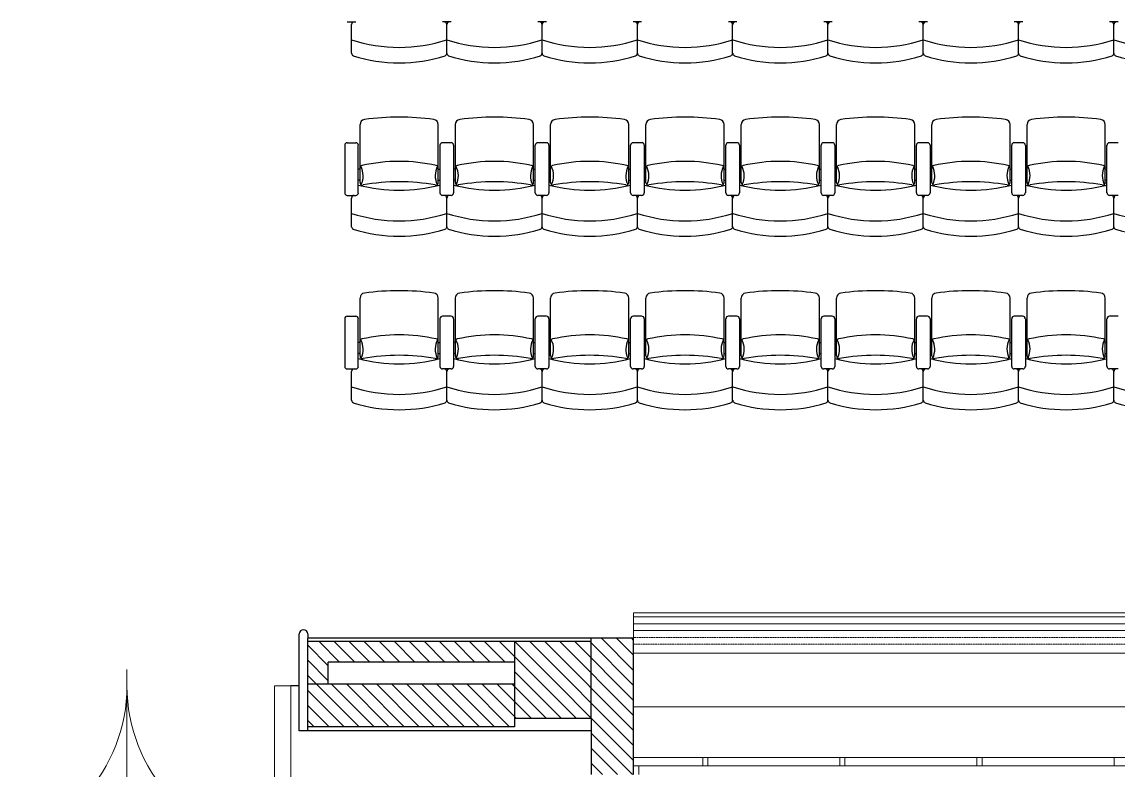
# Model space of a CAD drawing. Header units: millimetres. Extents: x 1210 to 64966, y 534 to 90439.
# Drawn here: x 39335 to 52090, y 13563 to 22272 of the extents above; entities that cross this region are included whole.
import ezdxf

# ---------------------------------------------------------------- set-up
doc = ezdxf.new("R2010")
doc.units = ezdxf.units.MM
doc.linetypes.add('HIDDEN', pattern=[0.375, 0.25, -0.125])
for name, color, linetype in [('ARREDI', 8, 'Continuous'), ('PIANTA', 7, 'Continuous'), ('RETINI', 8, 'Continuous')]:
    doc.layers.add(name, color=color, linetype=linetype)
doc.layers.add('infissi', color=4, linetype='Continuous', lineweight=13)

# ---------------------------------------------------------------- blocks, each defined once
blk = doc.blocks.new('PORTA')
at = {"layer": 'infissi'}
for p, q in [((-5427.09, 11431.32), (-5427.09, 11392.91)), ((-5477.09, 11426.32), (-5477.09, 11376.57)), ((-5472.09, 11426.32), (-5477.09, 11426.32)), ((-5472.09, 11426.32), (-5472.09, 11376.57)), ((-5382.09, 11426.32), (-5382.09, 11376.57)), ((-5377.09, 11426.32), (-5382.09, 11426.32)), ((-5377.09, 11426.32), (-5377.09, 11376.57)), ((-5472.09, 11376.57), (-5477.09, 11376.57)), ((-5382.09, 11376.57), (-5377.09, 11376.57))]:
    blk.add_line(p, q, dxfattribs=at)
for centre, start, end in [((-5477.09, 11426.32), 275.7392, 360), ((-5377.09, 11426.32), 180, 264.2608)]:
    blk.add_arc(centre, 50, start, end, dxfattribs=at)

msp = doc.modelspace()

# ---------------------------------------------------------------- hatches: boundary and pattern name
at = {"layer": 'RETINI'}
h = msp.add_hatch(dxfattribs=at)
h.set_pattern_fill('ANSI31', color=256, scale=990, angle=270, style=0)
h.set_pattern_definition([(315, (-385059.34, 422084.75), (87.504464, 87.504464), [])])
h.paths.add_polyline_path([(19624, 32169, 1), (19624, 31670, 1)])
h.paths.add_polyline_path([(28336, 31670, 1), (28336, 32169, 1)])
h.paths.add_polyline_path([(18882, 15335), (18882, 13949), (20268, 13949), (20268, 15335)])
h.paths.add_polyline_path([(63481, 41322), (63481, 40431), (64372, 40431), (64372, 41322)])
h.paths.add_polyline_path([(63481, 32313), (63481, 31422), (64372, 31422), (64372, 32313)])
h.paths.add_polyline_path([(63481, 23700), (63481, 22809), (64372, 22809), (64372, 23700)])
h.paths.add_polyline_path([(63481, 15058), (63481, 14979), (63481, 14167), (64372, 14167), (64372, 15058)])
h.paths.add_polyline_path([(54967, 15058), (54967, 14167), (55858, 14167), (55858, 15058)])
h.paths.add_polyline_path([(42661, 15058), (42661, 14563), (42899, 14563), (42899, 14820), (45067, 14820), (45067, 15058)])
h.paths.add_polyline_path([(42661, 14563), (42661, 14068), (45067, 14068), (45067, 14167), (45067, 14563)])
h.paths.add_polyline_path([(45067, 15058), (45067, 14167), (45958, 14167), (45958, 15058)])
h.paths.add_polyline_path([(45958, 15097), (45958, 15058), (45958, 14167), (45958, 13513), (46453, 13513), (46453, 15097)])
h.paths.add_polyline_path([(30811, 2316), (30811, 534), (31405, 534), (31405, 2316)])
h.paths.add_polyline_path([(35316, 17157), (35316, 14949), (36454, 14949), (36454, 15186), (35553, 15186), (35553, 16879), (37206, 16879), (37206, 15186), (37444, 15186), (37444, 17157)])
h.paths.add_polyline_path([(36454, 15186), (36454, 14097), (37543, 14097), (37543, 15186)])
h.paths.add_polyline_path([(37543, 15107), (37543, 14820), (38216, 14820), (38216, 14563), (38453, 14563), (38453, 15107)])
h.paths.add_polyline_path([(37543, 14563), (37543, 14097), (37543, 14068), (38453, 14068), (38453, 14563)])
h.paths.add_polyline_path([(37048, 14097), (37048, 11325), (37543, 11325), (37543, 14097)])
h.paths.add_polyline_path([(36553, 14097), (36553, 11325), (36791, 11325), (36791, 14097)])
h.paths.add_polyline_path([(36553, 11325), (36553, 10731), (38335, 10731), (38335, 11325)])
h.paths.add_polyline_path([(36553, 6821), (36553, 6227), (38335, 6227), (38335, 6821)])
h.paths.add_polyline_path([(36454, 2316), (36454, 1227), (37543, 1227), (37543, 2316)])
h.paths.add_polyline_path([(36454, 1227), (36454, 534), (37147, 534), (37147, 1227)])
h.paths.add_polyline_path([(37543, 2316), (37543, 1722), (38335, 1722), (38335, 2316)])
h.paths.add_polyline_path([(36553, 23700), (36553, 22809), (37444, 22809), (37444, 23700)], flags=17)
h.paths.add_polyline_path([(35316, 25581), (35316, 20879), (37444, 20879), (37444, 22809), (37206, 22809), (37206, 21117), (35553, 21117), (35553, 23700), (35553, 25344), (37206, 25344), (37206, 23700), (37444, 23700), (37444, 25581)])
h.paths.add_polyline_path([(10417, 41421), (10417, 40431), (11407, 40431), (11407, 41421)])
h.paths.add_polyline_path([(10714, 41628), (10714, 41421), (11110, 41421), (11110, 41628)])
h.paths.add_polyline_path([(16803, 41422), (16803, 40431), (17001, 40431), (19030, 40431), (19030, 40703), (17764, 40703), (17764, 40627), (17001, 40627), (17001, 41260), (17764, 41260), (17764, 41184), (19030, 41184), (19030, 41422)])
h.paths.add_polyline_path([(13783, 41184), (13783, 40703), (14625, 40703), (14625, 41184)], flags=16)
h.paths.add_polyline_path([(2745, 40703), (2745, 40465), (4725, 40465), (4725, 40431), (4923, 40431), (4923, 41421), (2745, 41421), (2745, 41184), (3961, 41184), (3961, 41260), (4725, 41260), (4725, 40627), (3961, 40627), (3961, 40703)])
h.paths.add_polyline_path([(6903, 41422), (6903, 40431), (7101, 40431), (8140, 40431), (8140, 41422)])
h.paths.add_polyline_path([(7101, 41184), (7942, 41184), (7942, 40703), (7101, 40703)], flags=16)
h.paths.add_polyline_path([(7101, 41184), (7101, 40703), (7942, 40703), (7942, 41184)], flags=0)
h.paths.add_polyline_path([(13585, 41422), (13585, 40431), (13783, 40431), (14823, 40431), (14823, 41422)])
h.paths.add_polyline_path([(13783, 40703), (13783, 41184), (14625, 41184), (14625, 40703)], flags=0)
h.paths.add_polyline_path([(20169, 41421), (20169, 41248), (20556, 41248), (20556, 41421), (20506, 41421), (20506, 41393), (20482, 41393), (20482, 41421), (20432, 41421), (20432, 41393), (20407, 41393), (20407, 41421)])
h.paths.add_polyline_path([(20407, 43757), (20407, 43728), (20358, 43728), (20358, 41421), (20407, 41421), (20407, 41393), (20432, 41393), (20432, 41421), (20482, 41421), (20482, 41393), (20506, 41393), (20506, 41421), (20556, 41421), (20556, 43728), (20506, 43728), (20506, 43757), (20482, 43757), (20482, 43728), (20432, 43728), (20432, 43757)])
h.paths.add_polyline_path([(20432, 46208), (20432, 46237), (20407, 46237), (20407, 46208), (20358, 46208), (20358, 43901), (20407, 43901), (20407, 43873), (20432, 43873), (20432, 43901), (20482, 43901), (20482, 43873), (20506, 43873), (20506, 43901), (20556, 43901), (20556, 46208), (20506, 46208), (20506, 46237), (20482, 46237), (20482, 46208)])
h.paths.add_polyline_path([(20432, 43901), (20432, 43873), (20407, 43873), (20407, 43901), (20358, 43901), (20358, 43728), (20407, 43728), (20407, 43757), (20432, 43757), (20432, 43728), (20482, 43728), (20482, 43757), (20506, 43757), (20506, 43728), (20556, 43728), (20556, 43901), (20506, 43901), (20506, 43873), (20482, 43873), (20482, 43901)])
h.paths.add_polyline_path([(20358, 46381), (20358, 46208), (20407, 46208), (20407, 46237), (20432, 46237), (20432, 46208), (20482, 46208), (20482, 46237), (20506, 46237), (20506, 46208), (20556, 46208), (20556, 46381)])
h.paths.add_polyline_path([(20358, 46604), (20358, 46431), (20556, 46431), (20556, 46604)])
h.paths.add_polyline_path([(20358, 49193), (20358, 49020), (20556, 49020), (20556, 49193)])
h.paths.add_polyline_path([(19129, 41421), (19129, 40431), (20119, 40431), (20119, 41421)])
h.paths.add_polyline_path([(22304, 57162), (22304, 56658), (23427, 56658), (23427, 56817), (22463, 56817), (22463, 57162)])
h.paths.add_polyline_path([(20358, 57162), (20358, 49242), (24261, 49242), (24261, 49539), (23664, 49539), (23664, 51356), (23427, 51356), (23427, 49539), (20655, 49539), (20655, 51668), (20655, 53311), (20754, 53311), (20754, 53549), (20655, 53549), (20655, 57063), (20655, 57162)])
h.paths.add_polyline_path([(22495, 58053), (22495, 57162), (23386, 57162), (23386, 58053)])
h.paths.add_polyline_path([(23386, 58152), (23386, 58053), (23386, 57648), (23559, 57648), (23559, 57162), (24054, 57162), (24054, 58152)])
h.paths.add_polyline_path([(23427, 57162), (23427, 57113), (23427, 56817), (23427, 56658), (23427, 52755), (23664, 52755), (23664, 55710), (24054, 55710), (24054, 57162)])
h.paths.add_polyline_path([(22140, 53549), (22140, 53311), (23427, 53311), (23427, 53549)], flags=17)
h.paths.add_polyline_path([(12397, 58053), (12397, 57162), (13288, 57162), (13288, 58053)])
h.paths.add_polyline_path([(13288, 57400), (13288, 57162), (22495, 57162), (22495, 57400)])
h.paths.add_polyline_path([(13288, 58152), (13288, 58053), (13288, 57648), (22495, 57648), (22495, 58053), (22495, 58152)])
h.paths.add_polyline_path([(2596, 58152), (2596, 58053), (2596, 57648), (12397, 57648), (12397, 58053), (12397, 58152)])
h.paths.add_polyline_path([(1705, 57162), (1507, 57162), (1507, 55295), (2695, 55295), (2695, 57162), (12397, 57162), (12397, 57400), (2596, 57400), (2596, 57162), (2457, 57162), (2457, 55543), (2002, 55543), (2002, 57162)])
h.paths.add_polyline_path([(33494, 41709), (33494, 41421), (34088, 41421), (34088, 41709)], flags=17)
h.paths.add_polyline_path([(27742, 41709), (27742, 41421), (28092, 41421), (28092, 41628), (28488, 41628), (28488, 41421), (28831, 41421), (33494, 41421), (33494, 41709)], flags=17)
h.paths.add_polyline_path([(27841, 41421), (27841, 40431), (28831, 40431), (28831, 41421)], flags=17)
h.paths.add_polyline_path([(37910, 57063), (37910, 56064), (37206, 56064), (37206, 55093), (34375, 55093), (34375, 54855), (37444, 54855), (37444, 55826), (37494, 55826), (38148, 55826), (38148, 57063)])
h.paths.add_polyline_path([(36553, 50331), (36553, 49440), (37444, 49440), (37444, 50331)])
h.paths.add_polyline_path([(36553, 52737), (36553, 50331), (36682, 50331), (36682, 52737)], flags=17)
h.paths.add_polyline_path([(36041, 52974), (36041, 52737), (37206, 52737), (37206, 50331), (37444, 50331), (37444, 52974)])
h.paths.add_polyline_path([(36553, 46473), (36553, 44318), (36682, 44318), (36683, 46615)])
h.paths.add_polyline_path([(37315, 47306), (37315, 44318), (37494, 44318), (37494, 47501)])
h.paths.add_polyline_path([(37206, 47187), (37206, 44318), (37315, 44318), (37315, 47306)])
h.paths.add_polyline_path([(36553, 49440), (36553, 46473), (37444, 47447), (37444, 49440), (37206, 49440), (37206, 47480), (36682, 46907), (36682, 49440)])
h.paths.add_polyline_path([(36553, 44318), (36553, 41322), (36682, 41322), (36682, 43129), (36682, 43762), (36682, 44120), (37206, 44120), (37206, 43845), (37315, 43845), (37315, 44318), (37206, 44318)])
h.paths.add_polyline_path([(37315, 44318), (37315, 43845), (37344, 43845), (37344, 43046), (37206, 43046), (37206, 41322), (37444, 41322), (37444, 44318)])
h.paths.add_polyline_path([(36553, 41322), (36553, 41316), (36553, 40431), (36559, 40431), (37444, 40431), (37444, 41322)])
h.paths.add_polyline_path([(37206, 36562), (37206, 32313), (37315, 32313), (37315, 36562)], flags=16)
h.paths.add_polyline_path([(35553, 38194), (35553, 40431), (35266, 40431), (35266, 37956), (35424, 37956), (35424, 34194), (35316, 34194), (35316, 29343), (37444, 29343), (37444, 31422), (37206, 31422), (37206, 29581), (35553, 29581), (35553, 33957), (35662, 33957), (35662, 38194)])
h.paths.add_polyline_path([(36553, 32313), (36553, 31422), (37444, 31422), (37444, 32313)], flags=17)
h.paths.add_polyline_path([(37206, 40431), (37206, 37361), (37344, 37361), (37344, 36562), (37315, 36562), (37315, 32313), (37444, 32313), (37444, 40431)], flags=16)
h.paths.add_polyline_path([(28092, 53804), (28092, 53311), (30425, 53311), (30425, 53054), (30663, 53054), (30663, 53311), (34088, 53311), (34088, 53549), (30762, 53549), (30762, 53804), (30524, 53804), (30524, 53549), (28330, 53549), (28330, 53804)], flags=17)
h.paths.add_polyline_path([(30524, 57113), (30524, 55190), (30762, 55190), (30762, 57113)], flags=17)
h.paths.add_polyline_path([(27668, 57113), (27668, 55681), (28092, 55681), (28092, 55190), (28330, 55190), (28330, 56857), (28092, 56857), (28092, 57113)], flags=17)
h.paths.add_polyline_path([(28120, 57113), (28092, 57113), (28092, 56857), (28488, 56857), (28488, 57113)], flags=17)
h.paths.add_polyline_path([(27668, 58400), (27668, 58202), (33484, 58202), (38405, 58202), (38405, 58400)])
h.paths.add_polyline_path([(33484, 58152), (33484, 58053), (33484, 57657), (37910, 57657), (37910, 57063), (38148, 57063), (38197, 57063), (38405, 57063), (38405, 58152)])
h.paths.add_polyline_path([(33484, 57400), (33484, 57162), (34088, 57162), (34088, 57113), (34088, 55826), (34088, 49539), (30663, 49539), (30663, 51668), (30425, 51668), (30425, 49539), (28330, 49539), (28092, 49539), (27429, 49539), (27429, 49242), (34088, 49242), (34088, 40431), (36553, 40431), (36553, 40719), (34375, 40719), (34375, 52742), (34655, 52742), (34655, 52974), (34375, 52974), (34375, 57400)])
h.paths.add_polyline_path([(27668, 58152), (27668, 57162), (28163, 57162), (28163, 57657), (32593, 57657), (32593, 58053), (32593, 58152)])
h.paths.add_polyline_path([(28163, 57400), (28163, 57162), (32593, 57162), (32593, 57400)], flags=17)
h.paths.add_polyline_path([(32593, 58053), (32593, 57162), (33484, 57162), (33484, 58053)])
h.paths.add_polyline_path([(32818, 64324), (32818, 63928), (33214, 63928), (33214, 64324)], flags=16)
h.paths.add_polyline_path([(43015, 64324), (43015, 63928), (43411, 63928), (43411, 64324)], flags=16)
h.paths.add_polyline_path([(22737, 64324), (22737, 63928), (23133, 63928), (23133, 64324)])
h.paths.add_polyline_path([(22737, 64370), (22737, 64324), (23133, 64324), (23133, 63928), (22737, 63928), (22737, 63875), (63531, 63875), (63531, 64370)])
h.paths.add_polyline_path([(32818, 64324), (33214, 64324), (33214, 63928), (32818, 63928)], flags=0)
h.paths.add_polyline_path([(43015, 64324), (43411, 64324), (43411, 63928), (43015, 63928)], flags=0)
h.paths.add_polyline_path([(54148, 64324), (54544, 64324), (54544, 63928), (54148, 63928)], flags=16)
h.paths.add_polyline_path([(54194, 64267), (54194, 64287), (54510, 64287), (54510, 64267), (54388, 64267, 0.414214), (54358, 64237), (54358, 64019, 0.414214), (54388, 63990), (54510, 63990), (54510, 63970), (54194, 63970), (54194, 63990), (54316, 63990, 0.414214), (54346, 64019), (54346, 64237, 0.414214), (54316, 64267)], flags=0)
h.paths.add_polyline_path([(54274, 58152), (54274, 58053), (54274, 57657), (63481, 57657), (63481, 58053), (63481, 58152)])
h.paths.add_polyline_path([(54274, 57400), (54274, 57162), (63481, 57162), (63481, 57400)])
h.paths.add_polyline_path([(53383, 58053), (53383, 57162), (54274, 57162), (54274, 58053)])
h.paths.add_polyline_path([(43285, 58053), (43285, 57162), (44176, 57162), (44176, 58053)])
h.paths.add_polyline_path([(44176, 58152), (44176, 58053), (44176, 57657), (53383, 57657), (53383, 58053), (53383, 58152)])
h.paths.add_polyline_path([(44176, 57400), (44176, 57162), (53383, 57162), (53383, 57400)])
h.paths.add_polyline_path([(41532, 58152), (41532, 57113), (42027, 57113), (42027, 57301), (42027, 57657), (43285, 57657), (43285, 58053), (43285, 58152)])
h.paths.add_polyline_path([(42027, 57400), (42027, 57162), (43285, 57162), (43285, 57400)])
h.paths.add_polyline_path([(41789, 57113), (41789, 55826), (63432, 55826), (63432, 56064), (42027, 56064), (42027, 57113)])
h.paths.add_polyline_path([(63382, 49318), (63382, 48922), (64966, 48922), (64966, 48922), (64966, 49318)])
h.paths.add_polyline_path([(63481, 50331), (63481, 49440), (64372, 49440), (64372, 50331)])
h.paths.add_polyline_path([(63481, 58053), (63481, 57162), (64372, 57162), (64372, 58053)])
h.paths.add_polyline_path([(63481, 57162), (63481, 50331), (63719, 50331), (63719, 57162)])
h.paths.add_polyline_path([(63976, 57162), (63976, 50331), (64372, 50331), (64471, 50331), (64471, 57162), (64372, 57162)])
h.paths.add_polyline_path([(63580, 64313), (63580, 63521), (64372, 63521), (64372, 64313)])
h.paths.add_polyline_path([(63580, 63521), (63580, 58796), (63818, 58796), (63818, 63521)])
h.paths.add_polyline_path([(63976, 63521), (63976, 58796), (64471, 58796), (64471, 63521), (64372, 63521)])
h.paths.add_polyline_path([(63531, 58796), (63531, 58400), (64521, 58400), (64521, 58796)])
h.paths.add_polyline_path([(63580, 90390), (63580, 89598), (64372, 89598), (64372, 90390)])
h.paths.add_polyline_path([(63580, 89598), (63580, 81625), (63818, 81625), (63818, 89598)])
h.paths.add_polyline_path([(63976, 89598), (63976, 81625), (64372, 81625), (64471, 81625), (64471, 89598), (64372, 89598)])
h.paths.add_polyline_path([(63580, 81625), (63580, 80833), (64372, 80833), (64372, 81625)])
h.paths.add_polyline_path([(63580, 80833), (63580, 64313), (63818, 64313), (63818, 80833)])
h.paths.add_polyline_path([(63976, 80833), (63976, 64313), (64372, 64313), (64471, 64313), (64471, 80833), (64372, 80833)])
h.paths.add_polyline_path([(53268, 90390), (53268, 90093), (53268, 89598), (54060, 89598), (54060, 90390)])
h.paths.add_polyline_path([(32643, 81625), (32643, 80833), (33435, 80833), (33435, 81625)])
h.paths.add_polyline_path([(42955, 81625), (42955, 80833), (43747, 80833), (43747, 81625)])
h.paths.add_polyline_path([(42955, 90390), (42955, 89598), (43747, 89598), (43747, 90390)])
h.paths.add_polyline_path([(22330, 73705), (22330, 72913), (23122, 72913), (23122, 73705)])
h.paths.add_polyline_path([(22627, 81625), (22627, 81480), (22330, 81480), (22330, 80833), (23122, 80833), (23122, 80939), (23122, 81625)])
h.paths.add_polyline_path([(22330, 81625), (22330, 81480), (22627, 81480), (22627, 81625)])
h.paths.add_polyline_path([(12018, 73705), (12018, 72913), (12810, 72913), (12810, 73705)])
h.paths.add_polyline_path([(2259, 72860), (2259, 59340), (2497, 59340), (2497, 72860)])
h.paths.add_polyline_path([(1705, 73652), (1705, 72860), (2497, 72860), (2497, 73652)])
h.paths.add_polyline_path([(1705, 58053), (1705, 57162), (2596, 57162), (2596, 58053)])
h.paths.add_polyline_path([(1705, 59340), (1705, 58548), (2497, 58548), (2497, 59340)])
h.paths.add_polyline_path([(1705, 72860), (1606, 72860), (1606, 59340), (1705, 59340), (2101, 59340), (2101, 72860)])
h.paths.add_polyline_path([(1507, 46643), (1507, 45435), (2695, 45435), (2695, 46643)])
h.paths.add_polyline_path([(2002, 46395), (2457, 46395), (2457, 45682), (2002, 45682)], flags=0)
h.paths.add_polyline_path([(2002, 46395), (2002, 45682), (2457, 45682), (2457, 46395)], flags=16)
h.paths.add_polyline_path([(1507, 49930), (1507, 48722), (2695, 48722), (2695, 49930)])
h.paths.add_polyline_path([(2002, 49682), (2457, 49682), (2457, 48969), (2002, 48969)], flags=16)
h.paths.add_polyline_path([(2002, 49682), (2002, 48969), (2457, 48969), (2457, 49682)], flags=16)
h.paths.add_polyline_path([(1507, 53216), (1507, 52009), (2695, 52009), (2695, 53216)])
h.paths.add_polyline_path([(2002, 52969), (2457, 52969), (2457, 52256), (2002, 52256)], flags=0)
h.paths.add_polyline_path([(2002, 52969), (2002, 52256), (2457, 52256), (2457, 52969)], flags=16)
h.paths.add_polyline_path([(1606, 41421), (1606, 40332), (2695, 40332), (2695, 41421)])
h.paths.add_polyline_path([(1507, 43356), (1507, 41421), (1606, 41421), (1606, 41421), (2002, 41421), (2002, 43108), (2457, 43108), (2457, 41421), (2695, 41421), (2695, 43356)])
h.paths.add_polyline_path([(2457, 40332), (2457, 36309), (2517, 36309), (2517, 40332)], flags=16)
h.paths.add_polyline_path([(1883, 40332), (1883, 36309), (2002, 36309), (2002, 40332)], flags=17)
h.paths.add_polyline_path([(2517, 40332), (2517, 36309), (2565, 36309), (2565, 35456), (2457, 35456), (2457, 32412), (2695, 32412), (2695, 40332)])
h.paths.add_polyline_path([(1606, 32412), (1606, 31323), (2695, 31323), (2695, 32412)])
h.paths.add_polyline_path([(1606, 40332), (1507, 40332), (1507, 32412), (1606, 32412), (2002, 32412), (2002, 35456), (1836, 35456), (1836, 36309), (1883, 36309), (1883, 40332)])
h.paths.add_polyline_path([(1606, 31323), (1507, 31323), (1507, 23799), (1606, 23799), (1883, 23799), (1883, 27427), (1836, 27427), (1836, 28280), (2002, 28280), (2002, 31323)])
h.paths.add_polyline_path([(1883, 27427), (1883, 23799), (2002, 23799), (2002, 27427)])
h.paths.add_polyline_path([(2457, 27427), (2457, 23799), (2517, 23799), (2517, 27427)])
h.paths.add_polyline_path([(2457, 31323), (2457, 28280), (2565, 28280), (2565, 27427), (2517, 27427), (2517, 23799), (2695, 23799), (2695, 31323)])
h.paths.add_polyline_path([(1606, 22710), (1507, 22710), (1507, 15186), (1606, 15186), (2002, 15186), (2002, 22710)])
h.paths.add_polyline_path([(2457, 22710), (2457, 15186), (2695, 15186), (2695, 22710)])
h.paths.add_polyline_path([(1606, 15186), (1606, 14097), (2002, 14097), (2695, 14097), (2695, 15186)])
h.paths.add_polyline_path([(1606, 23799), (1606, 22710), (2695, 22710), (2695, 23799)])
h.paths.add_polyline_path([(1210, 5979), (1210, 5385), (2794, 5385), (2794, 5979)])
h.paths.add_polyline_path([(1210, 10720), (1210, 5979), (2794, 5979), (2794, 9467), (2695, 9490), (2794, 9490), (2794, 10720)])
h.paths.add_polyline_path([(1606, 11314), (1210, 11314), (1210, 10732), (1210, 10720), (2794, 10720), (2794, 11314)])
h.paths.add_polyline_path([(1507, 14097), (1507, 11314), (1606, 11314), (2002, 11314), (2002, 14097)])
h.paths.add_polyline_path([(2457, 14097), (2457, 11314), (2695, 11314), (2695, 14097)])
h.paths.add_polyline_path([(1606, 2316), (1606, 1227), (2695, 1227), (2695, 2316)])
h.paths.add_polyline_path([(1507, 5385), (1507, 2316), (1606, 2316), (2002, 2316), (2002, 5385)])
h.paths.add_polyline_path([(2457, 5385), (2457, 2316), (2695, 2316), (2695, 5385)])
h.paths.add_polyline_path([(2695, 1623), (2695, 1227), (2695, 1128), (7843, 1128), (7843, 1623)])
h.paths.add_polyline_path([(2695, 2316), (2695, 2079), (7843, 2079), (7843, 2316)])
h.paths.add_polyline_path([(25663, 534), (25663, 2316), (25069, 2316), (25069, 534), (25119, 534)])
h.paths.add_polyline_path([(19921, 534), (19921, 2316), (19327, 2316), (19327, 534), (19377, 534)])
h.paths.add_polyline_path([(14179, 534), (14179, 2316), (13585, 2316), (13585, 534), (13635, 534)])
h.paths.add_polyline_path([(8437, 534), (8437, 2316), (7843, 2316), (7843, 534)])
h.paths.add_polyline_path([(2457, 15195), (2002, 15195), (2002, 15186), (2457, 15186)])

# ---------------------------------------------------------------- linework, layer by layer
at = {"layer": 'ARREDI'}
for p, q in [((43121, 22272), (43220, 22272)), ((44328, 22272), (44229, 22272)), ((45437, 22272), (45338, 22272)), ((46546, 22272), (46447, 22272)), ((47655, 22272), (47556, 22272)), ((48764, 22272), (48665, 22272)), ((49872, 22272), (49773, 22272)), ((50981, 22272), (50882, 22272)), ((52090, 22272), (51991, 22272)), ((43091, 20836), (43091, 20282)), ((43121, 20866), (43220, 20866)), ((43249, 20282), (43249, 20836)), ((44200, 20282), (44200, 20836)), ((44328, 20866), (44229, 20866)), ((44358, 20836), (44358, 20282)), ((45308, 20282), (45308, 20836)), ((45437, 20866), (45338, 20866)), ((45467, 20836), (45467, 20282)), ((46417, 20282), (46417, 20836)), ((46546, 20866), (46447, 20866)), ((46576, 20836), (46576, 20282)), ((47526, 20282), (47526, 20836)), ((47655, 20866), (47556, 20866)), ((47684, 20836), (47684, 20282)), ((48635, 20282), (48635, 20836)), ((48764, 20866), (48665, 20866)), ((48793, 20836), (48793, 20282)), ((49744, 20282), (49744, 20836)), ((49872, 20866), (49773, 20866)), ((49902, 20836), (49902, 20282)), ((50852, 20282), (50852, 20836)), ((50981, 20866), (50882, 20866)), ((51011, 20836), (51011, 20282)), ((51961, 20282), (51961, 20836)), ((52090, 20866), (51991, 20866)), ((43269, 20559), (43249, 20559)), ((43269, 20559), (43249, 20559)), ((44180, 20559), (44200, 20559)), ((44180, 20559), (44200, 20559)), ((44378, 20559), (44358, 20559)), ((45289, 20559), (45308, 20559)), ((45487, 20559), (45467, 20559)), ((46397, 20559), (46417, 20559)), ((46595, 20559), (46576, 20559)), ((47506, 20559), (47526, 20559)), ((47704, 20559), (47684, 20559)), ((48615, 20559), (48635, 20559)), ((48813, 20559), (48793, 20559)), ((49724, 20559), (49744, 20559)), ((49922, 20559), (49902, 20559)), ((50833, 20559), (50852, 20559)), ((51031, 20559), (51011, 20559)), ((51941, 20559), (51961, 20559)), ((43269, 20430), (43249, 20430)), ((43269, 20430), (43249, 20430)), ((44180, 20430), (44200, 20430)), ((44180, 20430), (44200, 20430)), ((44378, 20430), (44358, 20430)), ((45289, 20430), (45308, 20430)), ((45487, 20430), (45467, 20430)), ((46397, 20430), (46417, 20430)), ((46595, 20430), (46576, 20430)), ((47506, 20430), (47526, 20430)), ((47704, 20430), (47684, 20430)), ((48615, 20430), (48635, 20430)), ((48813, 20430), (48793, 20430)), ((49724, 20430), (49744, 20430)), ((49922, 20430), (49902, 20430)), ((50833, 20430), (50852, 20430)), ((51031, 20430), (51011, 20430)), ((51941, 20430), (51961, 20430)), ((43121, 20252), (43220, 20252)), ((44328, 20252), (44229, 20252)), ((45437, 20252), (45338, 20252)), ((46546, 20252), (46447, 20252)), ((47655, 20252), (47556, 20252)), ((48764, 20252), (48665, 20252)), ((49872, 20252), (49773, 20252)), ((50981, 20252), (50882, 20252)), ((52090, 20252), (51991, 20252)), ((43091, 18817), (43091, 18262)), ((43121, 18846), (43220, 18846)), ((43249, 18262), (43249, 18817)), ((44200, 18262), (44200, 18817)), ((44328, 18846), (44229, 18846)), ((44358, 18817), (44358, 18262)), ((45308, 18262), (45308, 18817)), ((45437, 18846), (45338, 18846)), ((45467, 18817), (45467, 18262)), ((46417, 18262), (46417, 18817)), ((46546, 18846), (46447, 18846)), ((46576, 18817), (46576, 18262)), ((47526, 18262), (47526, 18817)), ((47655, 18846), (47556, 18846)), ((47684, 18817), (47684, 18262)), ((48635, 18262), (48635, 18817)), ((48764, 18846), (48665, 18846)), ((48793, 18817), (48793, 18262)), ((49744, 18262), (49744, 18817)), ((49872, 18846), (49773, 18846)), ((49902, 18817), (49902, 18262)), ((50852, 18262), (50852, 18817)), ((50981, 18846), (50882, 18846)), ((51011, 18817), (51011, 18262)), ((51961, 18262), (51961, 18817)), ((52090, 18846), (51991, 18846)), ((43269, 18539), (43249, 18539)), ((43269, 18539), (43249, 18539)), ((44180, 18539), (44200, 18539)), ((44180, 18539), (44200, 18539)), ((44378, 18539), (44358, 18539)), ((45289, 18539), (45308, 18539)), ((45487, 18539), (45467, 18539)), ((46397, 18539), (46417, 18539)), ((46595, 18539), (46576, 18539)), ((47506, 18539), (47526, 18539)), ((47704, 18539), (47684, 18539)), ((48615, 18539), (48635, 18539)), ((48813, 18539), (48793, 18539)), ((49724, 18539), (49744, 18539)), ((49922, 18539), (49902, 18539)), ((50833, 18539), (50852, 18539)), ((51031, 18539), (51011, 18539)), ((51941, 18539), (51961, 18539)), ((43269, 18411), (43249, 18411)), ((43269, 18411), (43249, 18411)), ((44180, 18411), (44200, 18411)), ((44180, 18411), (44200, 18411)), ((44378, 18411), (44358, 18411)), ((45289, 18411), (45308, 18411)), ((45487, 18411), (45467, 18411)), ((46397, 18411), (46417, 18411)), ((46595, 18411), (46576, 18411)), ((47506, 18411), (47526, 18411)), ((47704, 18411), (47684, 18411)), ((48615, 18411), (48635, 18411)), ((48813, 18411), (48793, 18411)), ((49724, 18411), (49744, 18411)), ((49922, 18411), (49902, 18411)), ((50833, 18411), (50852, 18411)), ((51031, 18411), (51011, 18411)), ((51941, 18411), (51961, 18411)), ((43121, 18233), (43220, 18233)), ((44328, 18233), (44229, 18233)), ((45437, 18233), (45338, 18233)), ((46546, 18233), (46447, 18233)), ((47655, 18233), (47556, 18233)), ((48764, 18233), (48665, 18233)), ((49872, 18233), (49773, 18233)), ((50981, 18233), (50882, 18233)), ((52090, 18233), (51991, 18233))]:
    msp.add_line(p, q, dxfattribs=at)
at = {"layer": 'ARREDI', "ltscale": 0.3}
for p, q in [((43170, 21907), (43170, 22242)), ((43170, 21907), (43170, 22242)), ((44279, 21907), (44279, 22242)), ((44279, 21907), (44279, 22242)), ((44279, 21907), (44279, 22242)), ((45388, 21907), (45388, 22242)), ((45388, 21907), (45388, 22242)), ((46496, 21907), (46496, 22242)), ((46496, 21907), (46496, 22242)), ((47605, 21907), (47605, 22242)), ((47605, 21907), (47605, 22242)), ((48714, 21907), (48714, 22242)), ((48714, 21907), (48714, 22242)), ((49823, 21907), (49823, 22242)), ((49823, 21907), (49823, 22242)), ((50932, 21907), (50932, 22242)), ((50932, 21907), (50932, 22242)), ((52040, 21907), (52040, 22242)), ((52040, 21907), (52040, 22242)), ((43269, 20402), (43269, 21076)), ((43269, 20402), (43269, 21076)), ((44180, 20402), (44180, 21076)), ((44180, 20402), (44180, 21076)), ((44378, 20402), (44378, 21076)), ((45289, 20402), (45289, 21076)), ((45487, 20402), (45487, 21076)), ((46397, 20402), (46397, 21076)), ((46595, 20402), (46595, 21076)), ((47506, 20402), (47506, 21076)), ((47704, 20402), (47704, 21076)), ((48615, 20402), (48615, 21076)), ((48813, 20402), (48813, 21076)), ((49724, 20402), (49724, 21076)), ((49922, 20402), (49922, 21076)), ((50833, 20402), (50833, 21076)), ((51031, 20402), (51031, 21076)), ((51941, 20402), (51941, 21076)), ((43170, 19887), (43170, 20222)), ((43170, 19887), (43170, 20222)), ((44279, 19887), (44279, 20222)), ((44279, 19887), (44279, 20222)), ((44279, 19887), (44279, 20222)), ((45388, 19887), (45388, 20222)), ((45388, 19887), (45388, 20222)), ((46496, 19887), (46496, 20222)), ((46496, 19887), (46496, 20222)), ((47605, 19887), (47605, 20222)), ((47605, 19887), (47605, 20222)), ((48714, 19887), (48714, 20222)), ((48714, 19887), (48714, 20222)), ((49823, 19887), (49823, 20222)), ((49823, 19887), (49823, 20222)), ((50932, 19887), (50932, 20222)), ((50932, 19887), (50932, 20222)), ((52040, 19887), (52040, 20222)), ((52040, 19887), (52040, 20222)), ((43269, 18383), (43269, 19057)), ((43269, 18383), (43269, 19057)), ((44180, 18383), (44180, 19057)), ((44180, 18383), (44180, 19057)), ((44378, 18383), (44378, 19057)), ((45289, 18383), (45289, 19057)), ((45487, 18383), (45487, 19057)), ((46397, 18383), (46397, 19057)), ((46595, 18383), (46595, 19057)), ((47506, 18383), (47506, 19057)), ((47704, 18383), (47704, 19057)), ((48615, 18383), (48615, 19057)), ((48813, 18383), (48813, 19057)), ((49724, 18383), (49724, 19057)), ((49922, 18383), (49922, 19057)), ((50833, 18383), (50833, 19057)), ((51031, 18383), (51031, 19057)), ((51941, 18383), (51941, 19057)), ((43170, 17868), (43170, 18203)), ((43170, 17868), (43170, 18203)), ((44279, 17868), (44279, 18203)), ((44279, 17868), (44279, 18203)), ((44279, 17868), (44279, 18203)), ((45388, 17868), (45388, 18203)), ((45388, 17868), (45388, 18203)), ((46496, 17868), (46496, 18203)), ((46496, 17868), (46496, 18203)), ((47605, 17868), (47605, 18203)), ((47605, 17868), (47605, 18203)), ((48714, 17868), (48714, 18203)), ((48714, 17868), (48714, 18203)), ((49823, 17868), (49823, 18203)), ((49823, 17868), (49823, 18203)), ((50932, 17868), (50932, 18203)), ((50932, 17868), (50932, 18203)), ((52040, 17868), (52040, 18203)), ((52040, 17868), (52040, 18203))]:
    msp.add_line(p, q, dxfattribs=at)
at = {"layer": 'ARREDI'}
for centre, radius, start, end in [((43200, 22242), 29.7, 90, 180), ((44249, 22242), 29.7, 0, 90), ((45358, 22242), 29.7, 0, 90), ((46467, 22242), 29.7, 0, 90), ((47576, 22242), 29.7, 0, 90), ((48684, 22242), 29.7, 0, 90), ((49793, 22242), 29.7, 0, 90), ((50902, 22242), 29.7, 0, 90), ((52011, 22242), 29.7, 0, 90), ((43724, 23757), 1782, 251.8738, 270), ((43724, 23757), 1782, 251.8738, 270), ((43724, 23757), 1782, 270, 288.1262), ((43724, 23757), 1782, 270, 288.1262), ((44833, 23757), 1782, 251.8738, 270), ((44833, 23757), 1782, 270, 288.1262), ((45942, 23757), 1782, 251.8738, 270), ((45942, 23757), 1782, 270, 288.1262), ((47051, 23757), 1782, 251.8738, 270), ((47051, 23757), 1782, 270, 288.1262), ((48160, 23757), 1782, 251.8738, 270), ((48160, 23757), 1782, 270, 288.1262), ((49268, 23757), 1782, 251.8738, 270), ((49268, 23757), 1782, 270, 288.1262), ((50377, 23757), 1782, 251.8738, 270), ((50377, 23757), 1782, 270, 288.1262), ((51486, 23757), 1782, 251.8738, 270), ((51486, 23757), 1782, 270, 288.1262), ((52595, 23757), 1782, 251.8738, 270), ((43200, 21907), 29.7, 180, 252.5203), ((43200, 21907), 29.7, 180, 252.5203), ((43724, 23571), 1775, 252.5203, 270.0189), ((43724, 23571), 1775, 252.5203, 270.0189), ((43725, 23571), 1775, 269.9811, 287.4797), ((43725, 23571), 1775, 269.9811, 287.4797), ((44249, 21907), 29.7, 287.4797, 0), ((44249, 21907), 29.7, 287.4797, 0), ((44309, 21907), 29.7, 180, 252.5203), ((44833, 23571), 1775, 252.5203, 270.0189), ((44834, 23571), 1775, 269.9811, 287.4797), ((45358, 21907), 29.7, 287.4797, 0), ((45417, 21907), 29.7, 180, 252.5203), ((45941, 23571), 1775, 252.5203, 270.0189), ((45943, 23571), 1775, 269.9811, 287.4797), ((46467, 21907), 29.7, 287.4797, 0), ((46526, 21907), 29.7, 180, 252.5203), ((47050, 23571), 1775, 252.5203, 270.0189), ((47051, 23571), 1775, 269.9811, 287.4797), ((47576, 21907), 29.7, 287.4797, 0), ((47635, 21907), 29.7, 180, 252.5203), ((48159, 23571), 1775, 252.5203, 270.0189), ((48160, 23571), 1775, 269.9811, 287.4797), ((48684, 21907), 29.7, 287.4797, 0), ((48744, 21907), 29.7, 180, 252.5203), ((49268, 23571), 1775, 252.5203, 270.0189), ((49269, 23571), 1775, 269.9811, 287.4797), ((49793, 21907), 29.7, 287.4797, 0), ((49853, 21907), 29.7, 180, 252.5203), ((50377, 23571), 1775, 252.5203, 270.0189), ((50378, 23571), 1775, 269.9811, 287.4797), ((50902, 21907), 29.7, 287.4797, 0), ((50961, 21907), 29.7, 180, 252.5203), ((51485, 23571), 1775, 252.5203, 270.0189), ((51487, 23571), 1775, 269.9811, 287.4797), ((52011, 21907), 29.7, 287.4797, 0), ((52070, 21907), 29.7, 180, 252.5203), ((52594, 23571), 1775, 252.5203, 270.0189), ((43328, 21076), 59.4, 97.8196, 180), ((43328, 21076), 59.4, 97.8196, 180), ((43724, 18193), 2970, 90, 97.8196), ((43724, 18193), 2970, 90, 97.8196), ((43724, 18193), 2970, 82.1804, 90), ((43724, 18193), 2970, 82.1804, 90), ((44120, 21076), 59.4, 0, 82.1804), ((44120, 21076), 59.4, 0, 82.1804), ((44437, 21076), 59.4, 97.8196, 180), ((44833, 18193), 2970, 90, 97.8196), ((44833, 18193), 2970, 82.1804, 90), ((45229, 21076), 59.4, 0, 82.1804), ((45546, 21076), 59.4, 97.8196, 180), ((45942, 18193), 2970, 90, 97.8196), ((45942, 18193), 2970, 82.1804, 90), ((46338, 21076), 59.4, 0, 82.1804), ((46655, 21076), 59.4, 97.8196, 180), ((47051, 18193), 2970, 90, 97.8196), ((47051, 18193), 2970, 82.1804, 90), ((47447, 21076), 59.4, 0, 82.1804), ((47764, 21076), 59.4, 97.8196, 180), ((48160, 18193), 2970, 90, 97.8196), ((48160, 18193), 2970, 82.1804, 90), ((48556, 21076), 59.4, 0, 82.1804), ((48872, 21076), 59.4, 97.8196, 180), ((49268, 18193), 2970, 90, 97.8196), ((49268, 18193), 2970, 82.1804, 90), ((49664, 21076), 59.4, 0, 82.1804), ((49981, 21076), 59.4, 97.8196, 180), ((50377, 18193), 2970, 90, 97.8196), ((50377, 18193), 2970, 82.1804, 90), ((50773, 21076), 59.4, 0, 82.1804), ((51090, 21076), 59.4, 97.8196, 180), ((51486, 18193), 2970, 90, 97.8196), ((51486, 18193), 2970, 82.1804, 90), ((51882, 21076), 59.4, 0, 82.1804), ((43121, 20836), 29.7, 90, 180), ((43220, 20836), 29.7, 0, 90), ((44229, 20836), 29.7, 90, 180), ((44328, 20836), 29.7, 0, 90), ((45338, 20836), 29.7, 90, 180), ((45437, 20836), 29.7, 0, 90), ((46447, 20836), 29.7, 90, 180), ((46546, 20836), 29.7, 0, 90), ((47556, 20836), 29.7, 90, 180), ((47655, 20836), 29.7, 0, 90), ((48665, 20836), 29.7, 90, 180), ((48764, 20836), 29.7, 0, 90), ((49773, 20836), 29.7, 90, 180), ((49872, 20836), 29.7, 0, 90), ((50882, 20836), 29.7, 90, 180), ((50981, 20836), 29.7, 0, 90), ((51991, 20836), 29.7, 90, 180), ((43299, 20571), 29.7, 102.6077, 180), ((43299, 20571), 29.7, 102.6077, 180), ((43067, 20481), 238, 334.4252, 27.7603), ((43067, 20481), 238, 334.4252, 27.7603), ((43724, 18668), 1980, 90, 102.6077), ((43724, 18668), 1980, 90, 102.6077), ((43724, 18668), 1980, 77.3923, 90), ((43724, 18668), 1980, 77.3923, 90), ((44382, 20481), 238, 152.2397, 205.5748), ((44382, 20481), 238, 152.2397, 205.5748), ((44150, 20571), 29.7, 0, 77.3923), ((44150, 20571), 29.7, 0, 77.3923), ((44408, 20571), 29.7, 102.6077, 180), ((44175, 20481), 238, 334.4252, 27.7603), ((44833, 18668), 1980, 90, 102.6077), ((44833, 18668), 1980, 77.3923, 90), ((45491, 20481), 238, 152.2397, 205.5748), ((45259, 20571), 29.7, 0, 77.3923), ((45516, 20571), 29.7, 102.6077, 180), ((45284, 20481), 238, 334.4252, 27.7603), ((45942, 18668), 1980, 90, 102.6077), ((45942, 18668), 1980, 77.3923, 90), ((46600, 20481), 238, 152.2397, 205.5748), ((46368, 20571), 29.7, 0, 77.3923), ((46625, 20571), 29.7, 102.6077, 180), ((46393, 20481), 238, 334.4252, 27.7603), ((47051, 18668), 1980, 90, 102.6077), ((47051, 18668), 1980, 77.3923, 90), ((47709, 20481), 238, 152.2397, 205.5748), ((47477, 20571), 29.7, 0, 77.3923), ((47734, 20571), 29.7, 102.6077, 180), ((47502, 20481), 238, 334.4252, 27.7603), ((48160, 18668), 1980, 90, 102.6077), ((48160, 18668), 1980, 77.3923, 90), ((48818, 20481), 238, 152.2397, 205.5748), ((48585, 20571), 29.7, 0, 77.3923), ((48843, 20571), 29.7, 102.6077, 180), ((48611, 20481), 238, 334.4252, 27.7603), ((49268, 18668), 1980, 90, 102.6077), ((49268, 18668), 1980, 77.3923, 90), ((49926, 20481), 238, 152.2397, 205.5748), ((49694, 20571), 29.7, 0, 77.3923), ((49952, 20571), 29.7, 102.6077, 180), ((49719, 20481), 238, 334.4252, 27.7603), ((50377, 18668), 1980, 90, 102.6077), ((50377, 18668), 1980, 77.3923, 90), ((51035, 20481), 238, 152.2397, 205.5748), ((50803, 20571), 29.7, 0, 77.3923), ((51060, 20571), 29.7, 102.6077, 180), ((50828, 20481), 238, 334.4252, 27.7603), ((51486, 18668), 1980, 90, 102.6077), ((51486, 18668), 1980, 77.3923, 90), ((52144, 20481), 238, 152.2397, 205.5748), ((51912, 20571), 29.7, 0, 77.3923), ((43724, 18035), 2376, 90, 100.1924), ((43724, 18035), 2376, 90, 100.1924), ((43724, 18035), 2376, 79.8076, 90), ((43724, 18035), 2376, 79.8076, 90), ((44833, 18035), 2376, 90, 100.1924), ((44833, 18035), 2376, 79.8076, 90), ((45942, 18035), 2376, 90, 100.1924), ((45942, 18035), 2376, 79.8076, 90), ((47051, 18035), 2376, 90, 100.1924), ((47051, 18035), 2376, 79.8076, 90), ((48160, 18035), 2376, 90, 100.1924), ((48160, 18035), 2376, 79.8076, 90), ((49268, 18035), 2376, 90, 100.1924), ((49268, 18035), 2376, 79.8076, 90), ((50377, 18035), 2376, 90, 100.1924), ((50377, 18035), 2376, 79.8076, 90), ((51486, 18035), 2376, 90, 100.1924), ((51486, 18035), 2376, 79.8076, 90), ((43121, 20282), 29.7, 180, 270), ((43220, 20282), 29.7, 270, 0), ((43724, 22193), 1881, 255.3667, 270), ((43724, 22193), 1881, 255.3667, 270), ((43299, 20402), 29.7, 180, 280.1924), ((43299, 20402), 29.7, 180, 280.1924), ((43724, 22193), 1881, 270, 284.6333), ((43724, 22193), 1881, 270, 284.6333), ((44150, 20402), 29.7, 259.8076, 0), ((44150, 20402), 29.7, 259.8076, 0), ((44229, 20282), 29.7, 180, 270), ((44328, 20282), 29.7, 270, 0), ((44833, 22193), 1881, 255.3667, 270), ((44408, 20402), 29.7, 180, 280.1924), ((44833, 22193), 1881, 270, 284.6333), ((45259, 20402), 29.7, 259.8076, 0), ((45338, 20282), 29.7, 180, 270), ((45437, 20282), 29.7, 270, 0), ((45942, 22193), 1881, 255.3667, 270), ((45516, 20402), 29.7, 180, 280.1924), ((45942, 22193), 1881, 270, 284.6333), ((46368, 20402), 29.7, 259.8076, 0), ((46447, 20282), 29.7, 180, 270), ((46546, 20282), 29.7, 270, 0), ((47051, 22193), 1881, 255.3667, 270), ((46625, 20402), 29.7, 180, 280.1924), ((47051, 22193), 1881, 270, 284.6333), ((47477, 20402), 29.7, 259.8076, 0), ((47556, 20282), 29.7, 180, 270), ((47655, 20282), 29.7, 270, 0), ((48160, 22193), 1881, 255.3667, 270), ((47734, 20402), 29.7, 180, 280.1924), ((48160, 22193), 1881, 270, 284.6333), ((48585, 20402), 29.7, 259.8076, 0), ((48665, 20282), 29.7, 180, 270), ((48764, 20282), 29.7, 270, 0), ((49268, 22193), 1881, 255.3667, 270), ((48843, 20402), 29.7, 180, 280.1924), ((49268, 22193), 1881, 270, 284.6333), ((49694, 20402), 29.7, 259.8076, 0), ((49773, 20282), 29.7, 180, 270), ((49872, 20282), 29.7, 270, 0), ((50377, 22193), 1881, 255.3667, 270), ((49952, 20402), 29.7, 180, 280.1924), ((50377, 22193), 1881, 270, 284.6333), ((50803, 20402), 29.7, 259.8076, 0), ((50882, 20282), 29.7, 180, 270), ((50981, 20282), 29.7, 270, 0), ((51486, 22193), 1881, 255.3667, 270), ((51060, 20402), 29.7, 180, 280.1924), ((51486, 22193), 1881, 270, 284.6333), ((51912, 20402), 29.7, 259.8076, 0), ((51991, 20282), 29.7, 180, 270), ((43200, 20222), 29.7, 90, 180), ((44249, 20222), 29.7, 0, 90), ((45358, 20222), 29.7, 0, 90), ((46467, 20222), 29.7, 0, 90), ((47576, 20222), 29.7, 0, 90), ((48684, 20222), 29.7, 0, 90), ((49793, 20222), 29.7, 0, 90), ((50902, 20222), 29.7, 0, 90), ((52011, 20222), 29.7, 0, 90), ((43724, 21737), 1782, 251.8738, 270), ((43724, 21737), 1782, 251.8738, 270), ((43724, 21737), 1782, 270, 288.1262), ((43724, 21737), 1782, 270, 288.1262), ((44833, 21737), 1782, 251.8738, 270), ((44833, 21737), 1782, 270, 288.1262), ((45942, 21737), 1782, 251.8738, 270), ((45942, 21737), 1782, 270, 288.1262), ((47051, 21737), 1782, 251.8738, 270), ((47051, 21737), 1782, 270, 288.1262), ((48160, 21737), 1782, 251.8738, 270), ((48160, 21737), 1782, 270, 288.1262), ((49268, 21737), 1782, 251.8738, 270), ((49268, 21737), 1782, 270, 288.1262), ((50377, 21737), 1782, 251.8738, 270), ((50377, 21737), 1782, 270, 288.1262), ((51486, 21737), 1782, 251.8738, 270), ((51486, 21737), 1782, 270, 288.1262), ((52595, 21737), 1782, 251.8738, 270), ((43200, 19887), 29.7, 180, 252.5203), ((43200, 19887), 29.7, 180, 252.5203), ((43724, 21552), 1775, 252.5203, 270.0189), ((43724, 21552), 1775, 252.5203, 270.0189), ((43725, 21552), 1775, 269.9811, 287.4797), ((43725, 21552), 1775, 269.9811, 287.4797), ((44249, 19887), 29.7, 287.4797, 0), ((44249, 19887), 29.7, 287.4797, 0), ((44309, 19887), 29.7, 180, 252.5203), ((44833, 21552), 1775, 252.5203, 270.0189), ((44834, 21552), 1775, 269.9811, 287.4797), ((45358, 19887), 29.7, 287.4797, 0), ((45417, 19887), 29.7, 180, 252.5203), ((45941, 21552), 1775, 252.5203, 270.0189), ((45943, 21552), 1775, 269.9811, 287.4797), ((46467, 19887), 29.7, 287.4797, 0), ((46526, 19887), 29.7, 180, 252.5203), ((47050, 21552), 1775, 252.5203, 270.0189), ((47051, 21552), 1775, 269.9811, 287.4797), ((47576, 19887), 29.7, 287.4797, 0), ((47635, 19887), 29.7, 180, 252.5203), ((48159, 21552), 1775, 252.5203, 270.0189), ((48160, 21552), 1775, 269.9811, 287.4797), ((48684, 19887), 29.7, 287.4797, 0), ((48744, 19887), 29.7, 180, 252.5203), ((49268, 21552), 1775, 252.5203, 270.0189), ((49269, 21552), 1775, 269.9811, 287.4797), ((49793, 19887), 29.7, 287.4797, 0), ((49853, 19887), 29.7, 180, 252.5203), ((50377, 21552), 1775, 252.5203, 270.0189), ((50378, 21552), 1775, 269.9811, 287.4797), ((50902, 19887), 29.7, 287.4797, 0), ((50961, 19887), 29.7, 180, 252.5203), ((51485, 21552), 1775, 252.5203, 270.0189), ((51487, 21552), 1775, 269.9811, 287.4797), ((52011, 19887), 29.7, 287.4797, 0), ((52070, 19887), 29.7, 180, 252.5203), ((52594, 21552), 1775, 252.5203, 270.0189), ((43724, 16173), 2970, 90, 97.8196), ((43724, 16173), 2970, 90, 97.8196), ((43724, 16173), 2970, 82.1804, 90), ((43724, 16173), 2970, 82.1804, 90), ((44833, 16173), 2970, 90, 97.8196), ((44833, 16173), 2970, 82.1804, 90), ((45942, 16173), 2970, 90, 97.8196), ((45942, 16173), 2970, 82.1804, 90), ((47051, 16173), 2970, 90, 97.8196), ((47051, 16173), 2970, 82.1804, 90), ((48160, 16173), 2970, 90, 97.8196), ((48160, 16173), 2970, 82.1804, 90), ((49268, 16173), 2970, 90, 97.8196), ((49268, 16173), 2970, 82.1804, 90), ((50377, 16173), 2970, 90, 97.8196), ((50377, 16173), 2970, 82.1804, 90), ((51486, 16173), 2970, 90, 97.8196), ((51486, 16173), 2970, 82.1804, 90), ((43328, 19057), 59.4, 97.8196, 180), ((43328, 19057), 59.4, 97.8196, 180), ((44120, 19057), 59.4, 0, 82.1804), ((44120, 19057), 59.4, 0, 82.1804), ((44437, 19057), 59.4, 97.8196, 180), ((45229, 19057), 59.4, 0, 82.1804), ((45546, 19057), 59.4, 97.8196, 180), ((46338, 19057), 59.4, 0, 82.1804), ((46655, 19057), 59.4, 97.8196, 180), ((47447, 19057), 59.4, 0, 82.1804), ((47764, 19057), 59.4, 97.8196, 180), ((48556, 19057), 59.4, 0, 82.1804), ((48872, 19057), 59.4, 97.8196, 180), ((49664, 19057), 59.4, 0, 82.1804), ((49981, 19057), 59.4, 97.8196, 180), ((50773, 19057), 59.4, 0, 82.1804), ((51090, 19057), 59.4, 97.8196, 180), ((51882, 19057), 59.4, 0, 82.1804), ((43121, 18817), 29.7, 90, 180), ((43220, 18817), 29.7, 0, 90), ((44229, 18817), 29.7, 90, 180), ((44328, 18817), 29.7, 0, 90), ((45338, 18817), 29.7, 90, 180), ((45437, 18817), 29.7, 0, 90), ((46447, 18817), 29.7, 90, 180), ((46546, 18817), 29.7, 0, 90), ((47556, 18817), 29.7, 90, 180), ((47655, 18817), 29.7, 0, 90), ((48665, 18817), 29.7, 90, 180), ((48764, 18817), 29.7, 0, 90), ((49773, 18817), 29.7, 90, 180), ((49872, 18817), 29.7, 0, 90), ((50882, 18817), 29.7, 90, 180), ((50981, 18817), 29.7, 0, 90), ((51991, 18817), 29.7, 90, 180), ((43724, 16649), 1980, 90, 102.6077), ((43724, 16649), 1980, 90, 102.6077), ((43724, 16649), 1980, 77.3923, 90), ((43724, 16649), 1980, 77.3923, 90), ((44833, 16649), 1980, 90, 102.6077), ((44833, 16649), 1980, 77.3923, 90), ((45942, 16649), 1980, 90, 102.6077), ((45942, 16649), 1980, 77.3923, 90), ((47051, 16649), 1980, 90, 102.6077), ((47051, 16649), 1980, 77.3923, 90), ((48160, 16649), 1980, 90, 102.6077), ((48160, 16649), 1980, 77.3923, 90), ((49268, 16649), 1980, 90, 102.6077), ((49268, 16649), 1980, 77.3923, 90), ((50377, 16649), 1980, 90, 102.6077), ((50377, 16649), 1980, 77.3923, 90), ((51486, 16649), 1980, 90, 102.6077), ((51486, 16649), 1980, 77.3923, 90), ((43299, 18552), 29.7, 102.6077, 180), ((43299, 18552), 29.7, 102.6077, 180), ((43067, 18461), 238, 334.4252, 27.7603), ((43067, 18461), 238, 334.4252, 27.7603), ((44382, 18461), 238, 152.2397, 205.5748), ((44382, 18461), 238, 152.2397, 205.5748), ((44150, 18552), 29.7, 0, 77.3923), ((44150, 18552), 29.7, 0, 77.3923), ((44408, 18552), 29.7, 102.6077, 180), ((44175, 18461), 238, 334.4252, 27.7603), ((45491, 18461), 238, 152.2397, 205.5748), ((45259, 18552), 29.7, 0, 77.3923), ((45516, 18552), 29.7, 102.6077, 180), ((45284, 18461), 238, 334.4252, 27.7603), ((46600, 18461), 238, 152.2397, 205.5748), ((46368, 18552), 29.7, 0, 77.3923), ((46625, 18552), 29.7, 102.6077, 180), ((46393, 18461), 238, 334.4252, 27.7603), ((47709, 18461), 238, 152.2397, 205.5748), ((47477, 18552), 29.7, 0, 77.3923), ((47734, 18552), 29.7, 102.6077, 180), ((47502, 18461), 238, 334.4252, 27.7603), ((48818, 18461), 238, 152.2397, 205.5748), ((48585, 18552), 29.7, 0, 77.3923), ((48843, 18552), 29.7, 102.6077, 180), ((48611, 18461), 238, 334.4252, 27.7603), ((49926, 18461), 238, 152.2397, 205.5748), ((49694, 18552), 29.7, 0, 77.3923), ((49952, 18552), 29.7, 102.6077, 180), ((49719, 18461), 238, 334.4252, 27.7603), ((51035, 18461), 238, 152.2397, 205.5748), ((50803, 18552), 29.7, 0, 77.3923), ((51060, 18552), 29.7, 102.6077, 180), ((50828, 18461), 238, 334.4252, 27.7603), ((52144, 18461), 238, 152.2397, 205.5748), ((51912, 18552), 29.7, 0, 77.3923), ((43299, 18383), 29.7, 180, 280.1924), ((43299, 18383), 29.7, 180, 280.1924), ((43724, 16015), 2376, 90, 100.1924), ((43724, 16015), 2376, 90, 100.1924), ((43724, 16015), 2376, 79.8076, 90), ((43724, 16015), 2376, 79.8076, 90), ((44150, 18383), 29.7, 259.8076, 0), ((44150, 18383), 29.7, 259.8076, 0), ((44408, 18383), 29.7, 180, 280.1924), ((44833, 16015), 2376, 90, 100.1924), ((44833, 16015), 2376, 79.8076, 90), ((45259, 18383), 29.7, 259.8076, 0), ((45516, 18383), 29.7, 180, 280.1924), ((45942, 16015), 2376, 90, 100.1924), ((45942, 16015), 2376, 79.8076, 90), ((46368, 18383), 29.7, 259.8076, 0), ((46625, 18383), 29.7, 180, 280.1924), ((47051, 16015), 2376, 90, 100.1924), ((47051, 16015), 2376, 79.8076, 90), ((47477, 18383), 29.7, 259.8076, 0), ((47734, 18383), 29.7, 180, 280.1924), ((48160, 16015), 2376, 90, 100.1924), ((48160, 16015), 2376, 79.8076, 90), ((48585, 18383), 29.7, 259.8076, 0), ((48843, 18383), 29.7, 180, 280.1924), ((49268, 16015), 2376, 90, 100.1924), ((49268, 16015), 2376, 79.8076, 90), ((49694, 18383), 29.7, 259.8076, 0), ((49952, 18383), 29.7, 180, 280.1924), ((50377, 16015), 2376, 90, 100.1924), ((50377, 16015), 2376, 79.8076, 90), ((50803, 18383), 29.7, 259.8076, 0), ((51060, 18383), 29.7, 180, 280.1924), ((51486, 16015), 2376, 90, 100.1924), ((51486, 16015), 2376, 79.8076, 90), ((51912, 18383), 29.7, 259.8076, 0), ((43121, 18262), 29.7, 180, 270), ((43220, 18262), 29.7, 270, 0), ((43724, 20173), 1881, 255.3667, 270), ((43724, 20173), 1881, 255.3667, 270), ((43724, 20173), 1881, 270, 284.6333), ((43724, 20173), 1881, 270, 284.6333), ((44229, 18262), 29.7, 180, 270), ((44328, 18262), 29.7, 270, 0), ((44833, 20173), 1881, 255.3667, 270), ((44833, 20173), 1881, 270, 284.6333), ((45338, 18262), 29.7, 180, 270), ((45437, 18262), 29.7, 270, 0), ((45942, 20173), 1881, 255.3667, 270), ((45942, 20173), 1881, 270, 284.6333), ((46447, 18262), 29.7, 180, 270), ((46546, 18262), 29.7, 270, 0), ((47051, 20173), 1881, 255.3667, 270), ((47051, 20173), 1881, 270, 284.6333), ((47556, 18262), 29.7, 180, 270), ((47655, 18262), 29.7, 270, 0), ((48160, 20173), 1881, 255.3667, 270), ((48160, 20173), 1881, 270, 284.6333), ((48665, 18262), 29.7, 180, 270), ((48764, 18262), 29.7, 270, 0), ((49268, 20173), 1881, 255.3667, 270), ((49268, 20173), 1881, 270, 284.6333), ((49773, 18262), 29.7, 180, 270), ((49872, 18262), 29.7, 270, 0), ((50377, 20173), 1881, 255.3667, 270), ((50377, 20173), 1881, 270, 284.6333), ((50882, 18262), 29.7, 180, 270), ((50981, 18262), 29.7, 270, 0), ((51486, 20173), 1881, 255.3667, 270), ((51486, 20173), 1881, 270, 284.6333), ((51991, 18262), 29.7, 180, 270), ((43200, 18203), 29.7, 90, 180), ((44249, 18203), 29.7, 0, 90), ((45358, 18203), 29.7, 0, 90), ((46467, 18203), 29.7, 0, 90), ((47576, 18203), 29.7, 0, 90), ((48684, 18203), 29.7, 0, 90), ((49793, 18203), 29.7, 0, 90), ((50902, 18203), 29.7, 0, 90), ((52011, 18203), 29.7, 0, 90), ((43724, 19718), 1782, 251.8738, 270), ((43724, 19718), 1782, 251.8738, 270), ((43724, 19718), 1782, 270, 288.1262), ((43724, 19718), 1782, 270, 288.1262), ((44833, 19718), 1782, 251.8738, 270), ((44833, 19718), 1782, 270, 288.1262), ((45942, 19718), 1782, 251.8738, 270), ((45942, 19718), 1782, 270, 288.1262), ((47051, 19718), 1782, 251.8738, 270), ((47051, 19718), 1782, 270, 288.1262), ((48160, 19718), 1782, 251.8738, 270), ((48160, 19718), 1782, 270, 288.1262), ((49268, 19718), 1782, 251.8738, 270), ((49268, 19718), 1782, 270, 288.1262), ((50377, 19718), 1782, 251.8738, 270), ((50377, 19718), 1782, 270, 288.1262), ((51486, 19718), 1782, 251.8738, 270), ((51486, 19718), 1782, 270, 288.1262), ((52595, 19718), 1782, 251.8738, 270), ((43200, 17868), 29.7, 180, 252.5203), ((43200, 17868), 29.7, 180, 252.5203), ((44249, 17868), 29.7, 287.4797, 0), ((44249, 17868), 29.7, 287.4797, 0), ((44309, 17868), 29.7, 180, 252.5203), ((45358, 17868), 29.7, 287.4797, 0), ((45417, 17868), 29.7, 180, 252.5203), ((46467, 17868), 29.7, 287.4797, 0), ((46526, 17868), 29.7, 180, 252.5203), ((47576, 17868), 29.7, 287.4797, 0), ((47635, 17868), 29.7, 180, 252.5203), ((48684, 17868), 29.7, 287.4797, 0), ((48744, 17868), 29.7, 180, 252.5203), ((49793, 17868), 29.7, 287.4797, 0), ((49853, 17868), 29.7, 180, 252.5203), ((50902, 17868), 29.7, 287.4797, 0), ((50961, 17868), 29.7, 180, 252.5203), ((52011, 17868), 29.7, 287.4797, 0), ((52070, 17868), 29.7, 180, 252.5203), ((43724, 19532), 1775, 252.5203, 270.0189), ((43724, 19532), 1775, 252.5203, 270.0189), ((43725, 19532), 1775, 269.9811, 287.4797), ((43725, 19532), 1775, 269.9811, 287.4797), ((44833, 19532), 1775, 252.5203, 270.0189), ((44834, 19532), 1775, 269.9811, 287.4797), ((45941, 19532), 1775, 252.5203, 270.0189), ((45943, 19532), 1775, 269.9811, 287.4797), ((47050, 19532), 1775, 252.5203, 270.0189), ((47051, 19532), 1775, 269.9811, 287.4797), ((48159, 19532), 1775, 252.5203, 270.0189), ((48160, 19532), 1775, 269.9811, 287.4797), ((49268, 19532), 1775, 252.5203, 270.0189), ((49269, 19532), 1775, 269.9811, 287.4797), ((50377, 19532), 1775, 252.5203, 270.0189), ((50378, 19532), 1775, 269.9811, 287.4797), ((51485, 19532), 1775, 252.5203, 270.0189), ((51487, 19532), 1775, 269.9811, 287.4797), ((52594, 19532), 1775, 252.5203, 270.0189)]:
    msp.add_arc(centre, radius, start, end, dxfattribs=at)
at = {"layer": 'ARREDI', "ltscale": 0.3}
for centre, start, end in [((43200, 22242), 90, 180), ((44249, 22242), 0, 90), ((44309, 22242), 90, 180), ((45417, 22242), 90, 180), ((46526, 22242), 90, 180), ((47635, 22242), 90, 180), ((48744, 22242), 90, 180), ((49853, 22242), 90, 180), ((50961, 22242), 90, 180), ((52070, 22242), 90, 180), ((43200, 20222), 90, 180), ((44249, 20222), 0, 90), ((44309, 20222), 90, 180), ((45417, 20222), 90, 180), ((46526, 20222), 90, 180), ((47635, 20222), 90, 180), ((48744, 20222), 90, 180), ((49853, 20222), 90, 180), ((50961, 20222), 90, 180), ((52070, 20222), 90, 180), ((43200, 18203), 90, 180), ((44249, 18203), 0, 90), ((44309, 18203), 90, 180), ((45417, 18203), 90, 180), ((46526, 18203), 90, 180), ((47635, 18203), 90, 180), ((48744, 18203), 90, 180), ((49853, 18203), 90, 180), ((50961, 18203), 90, 180), ((52070, 18203), 90, 180)]:
    msp.add_arc(centre, 29.7, start, end, dxfattribs=at)
at = {"layer": 'infissi'}
for p, q in [((46453, 15097), (46453, 15394)), ((46453, 15394), (63085, 15394)), ((63333, 15394), (46453, 15394)), ((55809, 15345), (46453, 15345)), ((46453, 15266), (54789, 15266)), ((54789, 15186), (46453, 15186)), ((54967, 14924), (46453, 14924)), ((54967, 14924), (46453, 14924)), ((54967, 14300), (46453, 14300)), ((46453, 13711), (64768, 13711)), ((47257, 13612), (47257, 13711)), ((47316, 13612), (47316, 13711)), ((48852, 13612), (48852, 13711)), ((48912, 13612), (48912, 13711)), ((50448, 13612), (50448, 13711)), ((50507, 13612), (50507, 13711)), ((52043, 13612), (52043, 13711)), ((46453, 13612), (64867, 13612)), ((46512, 13513), (46512, 13612))]:
    msp.add_line(p, q, dxfattribs=at)
at = {"layer": 'infissi', "linetype": 'HIDDEN', "ltscale": 2.5}
for p, q in [((54868, 15107), (46453, 15107)), ((46453, 15028), (54868, 15028))]:
    msp.add_line(p, q, dxfattribs=at)
at = {"layer": 'PIANTA', "color": 0}
for p, q in [((42562, 14018), (42562, 15147)), ((42562, 14998), (42562, 15097)), ((42661, 15147), (42661, 15097)), ((42661, 14018), (42661, 15097)), ((46453, 15097), (42661, 15097)), ((46453, 13513), (46453, 15097)), ((45067, 14820), (42899, 14820)), ((42899, 14563), (42899, 14820)), ((42562, 14543), (42463, 14543)), ((45067, 14563), (42661, 14563)), ((45067, 14167), (45067, 14068)), ((45958, 14167), (45958, 13513)), ((45067, 14068), (42661, 14068)), ((42661, 14018), (42562, 14018)), ((45958, 14018), (42661, 14018))]:
    msp.add_line(p, q, dxfattribs=at)
at = {"layer": 'PIANTA', "color": 252}
for p, q in [((45067, 15058), (42661, 15058)), ((45958, 15058), (45958, 15097))]:
    msp.add_line(p, q, dxfattribs=at)
at = {"layer": 'PIANTA', "color": 0}
msp.add_lwpolyline([(45958, 15058), (45067, 15058), (45067, 14167), (45958, 14167)], close=True, dxfattribs=at)
msp.add_arc((42612, 15147), 49.5, 0, 180, dxfattribs=at)

# ---------------------------------------------------------------- block references
at = {"layer": 'infissi', "xscale": -38.12027704482898, "yscale": 38.12027661898173, "zscale": 38.12027686256399}
msp.add_blockref('PORTA', (-166325, -421031), dxfattribs=at)

doc.saveas('drawing.dxf')
